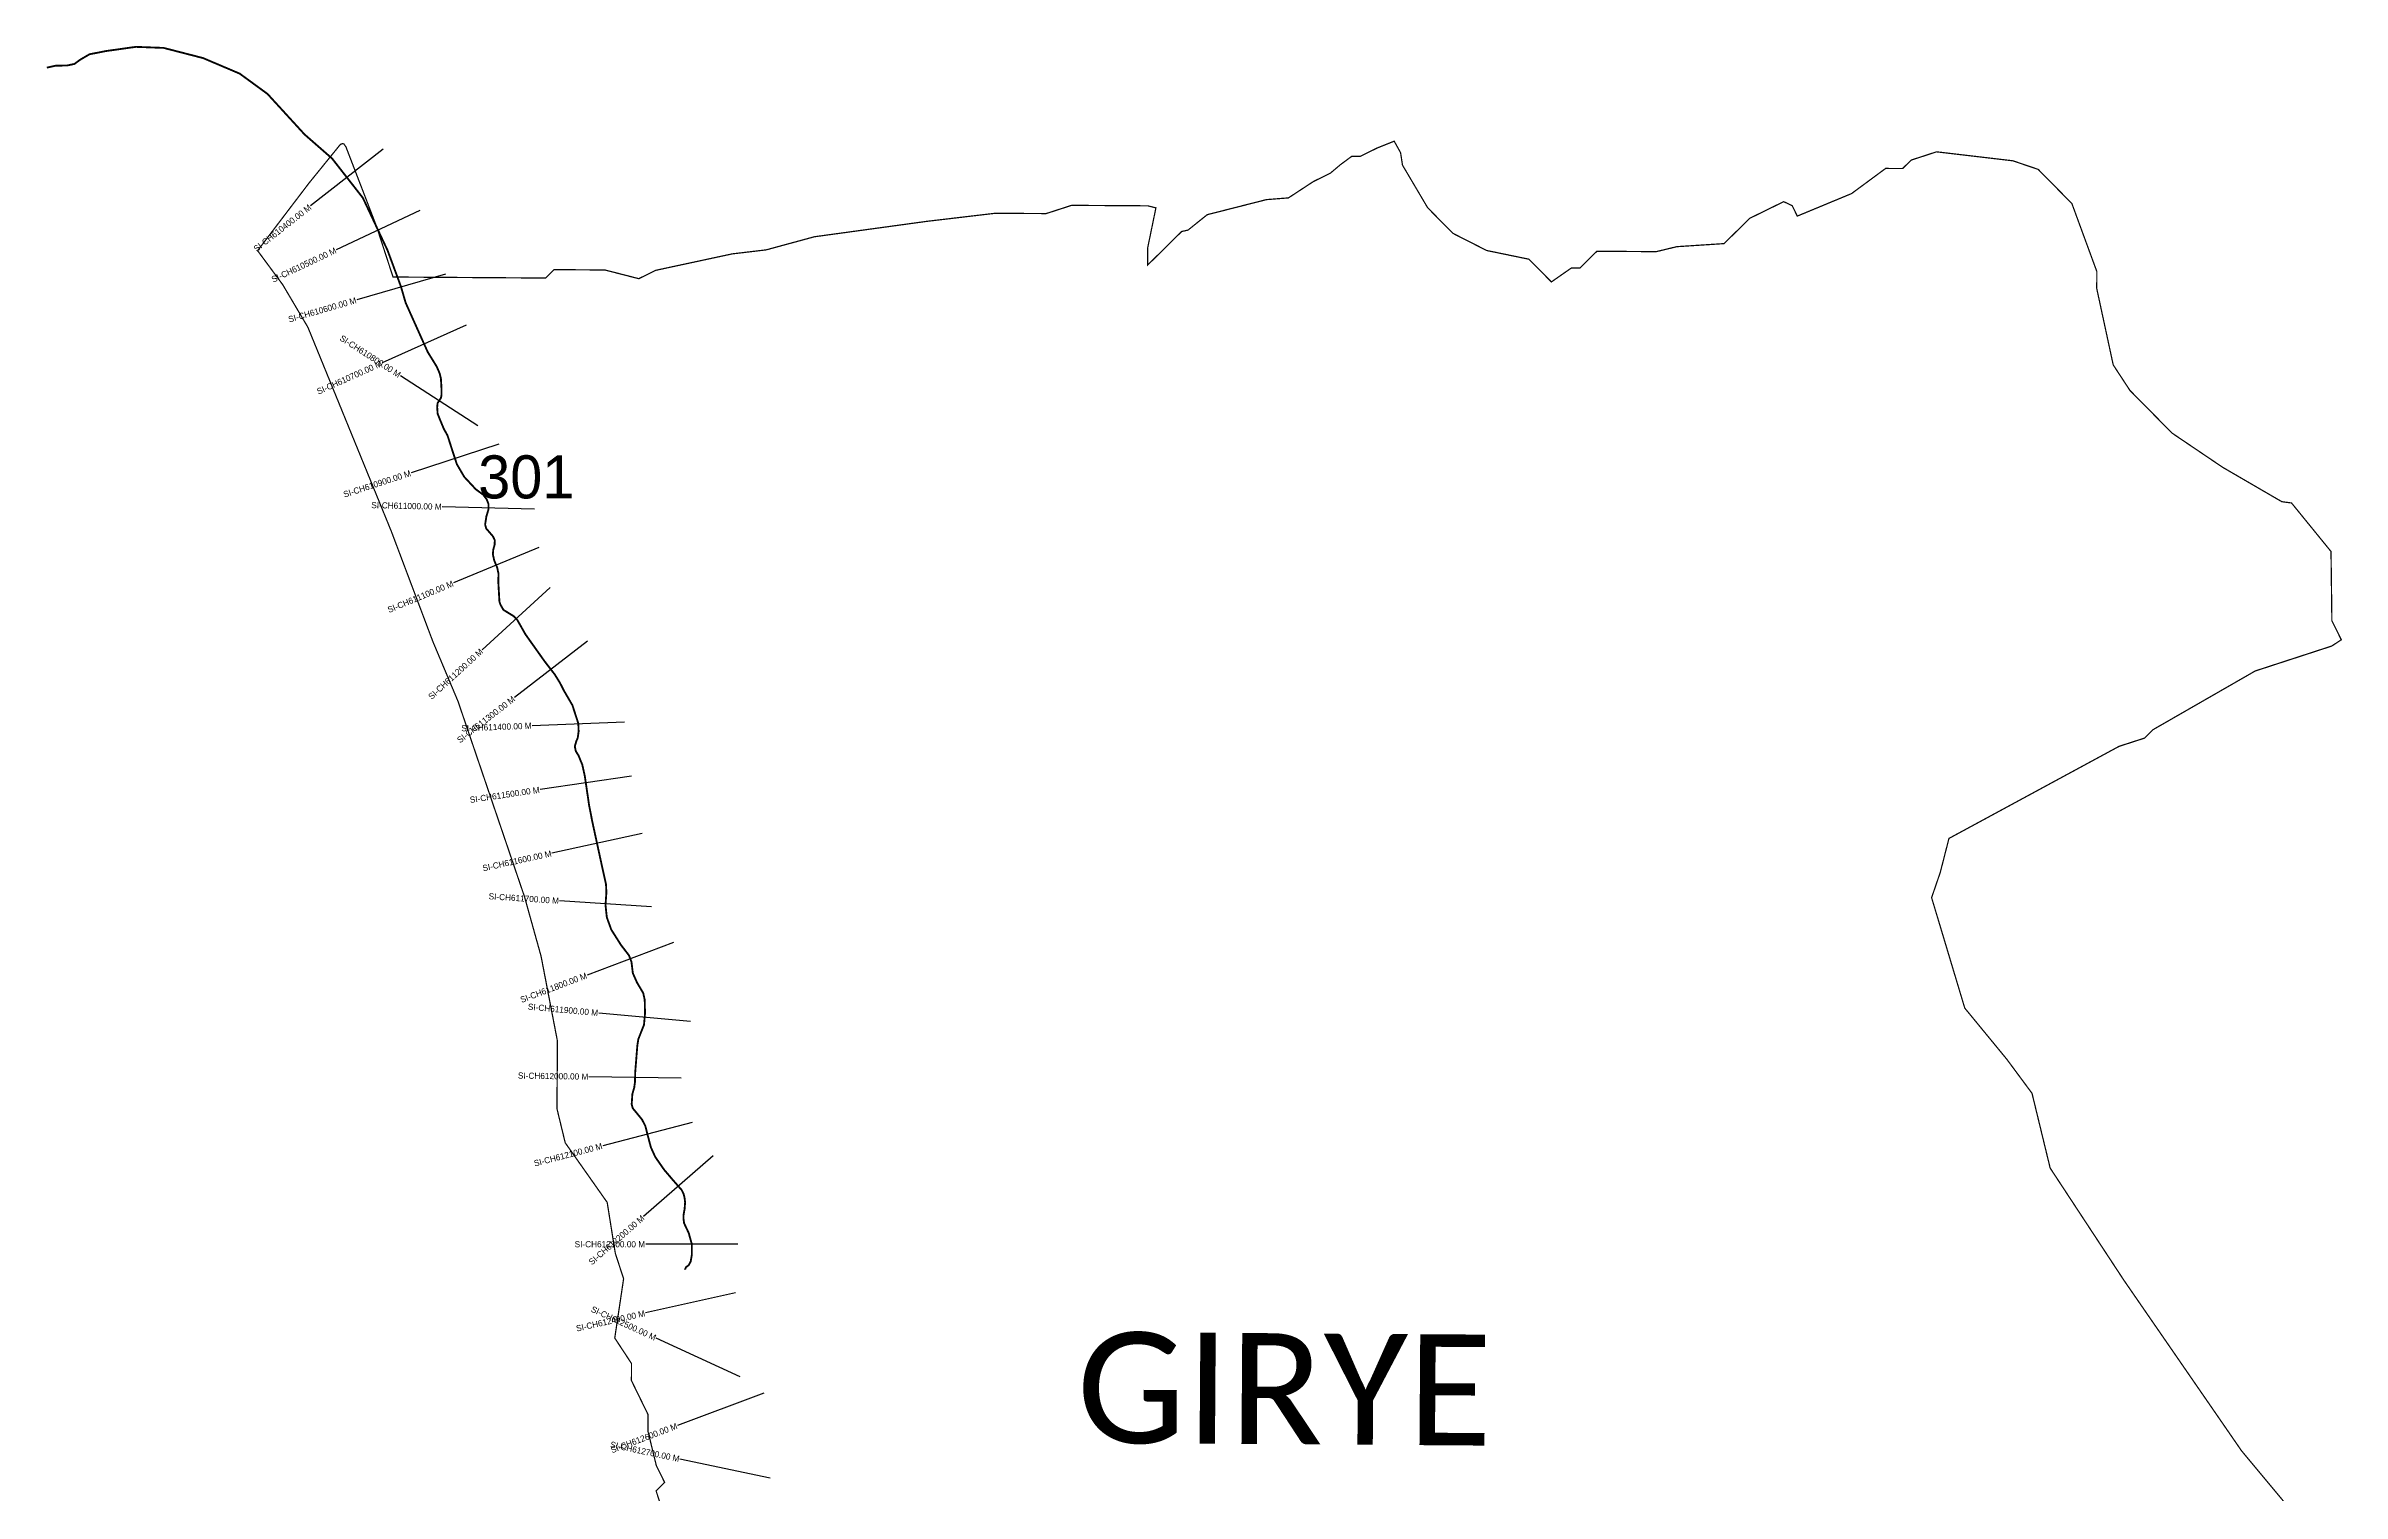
# Model space of a CAD drawing. Header units: metres. Extents: x 320700 to 325084, y 1821973 to 1826829.
# Drawn here: x 320700 to 324432, y 1824476 to 1826829 of the extents above; entities that cross this region are included whole.
import ezdxf
from ezdxf.enums import TextEntityAlignment as Align

# ---------------------------------------------------------------- set-up
doc = ezdxf.new("R2010")
doc.units = ezdxf.units.M
for name, color, linetype in [('CS', 134, 'Continuous'), ('CSMark', 6, 'Continuous'), ('NATURALLY PROTECTED', 3, 'Continuous'), ('VILLAGE NAME', 250, 'Continuous')]:
    doc.layers.add(name, color=color, linetype=linetype)

msp = doc.modelspace()

# ---------------------------------------------------------------- linework, layer by layer
at = {"color": 6, "const_width": 2}
for points in [[(321705, 1824438.6), (321691.5, 1824480), (321705.4, 1824493.7), (321691.8, 1824521.4), (321678.4, 1824576.6), (321678.4, 1824604.1), (321651.4, 1824659.4), (321651.6, 1824687), (321624.3, 1824728.5), (321638.7, 1824824.8), (321625.2, 1824866.3), (321612, 1824949), (321543.8, 1825045.9), (321530.4, 1825101.2), (321531.1, 1825211.4), (321504.5, 1825349.3), (321477.6, 1825445.9), (321369.5, 1825763.6), (321328.8, 1825860.3), (321261.1, 1826039.9), (321125.6, 1826371.4), (321084.7, 1826440.6), (321043.8, 1826496), (321127.2, 1826605.7), (321178.4, 1826668.8), (321181.3, 1826669.8), (321183.8, 1826669.8)], [(321183.8, 1826669.8), (321187.4, 1826664.7), (321236.9, 1826536), (321263.9, 1826453.2), (321511.9, 1826451.5), (321525.8, 1826465.2), (321608.4, 1826464.6), (321663.4, 1826450.5), (321691.1, 1826464.1), (321815.3, 1826490.8), (321870.4, 1826497.3), (321948.7, 1826518.6), (322132.5, 1826543.8), (322242.8, 1826556.8), (322325.5, 1826556.3), (322366.9, 1826569.7), (322490.9, 1826568.9), (322503.9, 1826565.6), (322490.4, 1826500), (322490.3, 1826472.4), (322545.8, 1826527.2), (322556, 1826529.4), (322587.3, 1826554.5), (322683.6, 1826579), (322719.3, 1826581.8), (322759.9, 1826608.4), (322787.5, 1826622), (322803.7, 1826635.7), (322822.1, 1826649.3), (322835.9, 1826649.2), (322863.5, 1826662.9), (322891.2, 1826674), (322901.6, 1826655.2), (322904.7, 1826635), (322945.6, 1826565.8), (322986.6, 1826524.2), (323041.5, 1826496.3), (323110.3, 1826482.1), (323146.7, 1826445.2), (323179.1, 1826467.8), (323192.9, 1826467.7), (323220.7, 1826495.1), (323317.1, 1826494.4), (323350.5, 1826502.5), (323427.4, 1826507.5), (323469.1, 1826548.6), (323524.3, 1826575.7), (323538, 1826569.2), (323546.4, 1826552.2), (323634.6, 1826588.8), (323690, 1826629.7), (323717.6, 1826629.5), (323731.4, 1826643.2), (323772.8, 1826656.7), (323896.8, 1826642.1), (323938, 1826628.1), (323992.7, 1826572.6), (324033.3, 1826462), (324033.1, 1826434.5), (324059.9, 1826310.3), (324087.1, 1826268.8), (324155.6, 1826199.4), (324237.9, 1826143.8), (324333.9, 1826088), (324349.7, 1826085.9), (324413.9, 1826007), (324415.3, 1825894.6), (324430.6, 1825863.5), (324415, 1825853.3), (324290.7, 1825812.8), (324124.8, 1825717.5), (324110.9, 1825703.7), (324069.4, 1825690.3), (323792.9, 1825540.6), (323778.8, 1825485.5), (323764.7, 1825444.3), (323818.6, 1825264.8), (323886.9, 1825181.7), (323927.9, 1825126.3), (323957.4, 1825004.8), (324077.4, 1824822.2), (324268.4, 1824545.3), (324361.2, 1824433.8)]]:
    msp.add_lwpolyline(points, dxfattribs=at)
at = {"layer": 'CS'}
for p, q in [((321248.1, 1826661.2), (321129.9, 1826568.7)), ((321307.5, 1826561.3), (321171.7, 1826497.5)), ((321349.1, 1826457.6), (321205, 1826416)), ((321382.9, 1826375), (321246.1, 1826313.6)), ((321401.8, 1826211.1), (321275.8, 1826292.7)), ((321436, 1826181.4), (321293.3, 1826135)), ((321494, 1826075.9), (321344, 1826079.7)), ((321500.9, 1826013.4), (321362.3, 1825955.9)), ((321519.4, 1825948.3), (321408.6, 1825847.2)), ((321579.8, 1825861.2), (321461.1, 1825769.5)), ((321640.1, 1825729.5), (321490.2, 1825723.9)), ((321651.4, 1825641.7), (321503, 1825620)), ((321668.8, 1825548.6), (321522.2, 1825516.6)), ((321684.3, 1825429.3), (321534.6, 1825439.2)), ((321719.7, 1825371.5), (321579.4, 1825318.5)), ((321747.6, 1825243.1), (321598.2, 1825256.8)), ((321732.4, 1825150.8), (321582.4, 1825153.3)), ((321750, 1825078.9), (321604.8, 1825041.1)), ((321784.2, 1825024.6), (321671.1, 1824926.1)), ((321824.6, 1824881), (321674.6, 1824881)), ((321820.6, 1824802), (321674.3, 1824769.2)), ((321827.9, 1824665.3), (321691.7, 1824728.1)), ((321866.8, 1824638.9), (321726.3, 1824586.3)), ((321877, 1824500.7), (321730.2, 1824531.8))]:
    msp.add_line(p, q, dxfattribs=at)
at = {"layer": 'NATURALLY PROTECTED', "const_width": 3, "flags": 128}
msp.add_lwpolyline([(320701.2, 1826793.5), (320715.1, 1826796.6), (320734.7, 1826797.1), (320746.2, 1826799.6), (320755.2, 1826806.3), (320770.7, 1826815.3), (320797.5, 1826820.5), (320845.9, 1826827.3), (320891.1, 1826825.6), (320955.1, 1826809.1), (321014.7, 1826783.8), (321059.9, 1826750.8), (321120, 1826685.1), (321164.9, 1826645.8), (321214.9, 1826581.8), (321255, 1826496.6), (321276.7, 1826437.9), (321284.4, 1826411.4), (321295, 1826387.7), (321307.5, 1826359.8), (321320.4, 1826331.1), (321334.8, 1826307.8), (321339.6, 1826296.9), (321341.7, 1826288.5), (321342.3, 1826278.9), (321342.8, 1826268.5), (321342.6, 1826260.7), (321341.8, 1826256.6), (321339.6, 1826253.2), (321336.3, 1826248.1), (321335.7, 1826241.6), (321336.4, 1826230.9), (321339.1, 1826224.2), (321342.4, 1826216.2), (321346.5, 1826206.3), (321352.4, 1826195.8), (321355.3, 1826186.9), (321360.7, 1826170.1), (321367.7, 1826148.8), (321379.7, 1826128.3), (321398.3, 1826108.3), (321410.4, 1826099.3), (321416.1, 1826091.9), (321419.2, 1826083.9), (321419, 1826075.2), (321415.7, 1826064.3), (321413.6, 1826050.8), (321415.4, 1826044.3), (321421.2, 1826037.6), (321426.5, 1826031.4), (321429.3, 1826025.3), (321429.2, 1826018.6), (321426.8, 1826009.7), (321426.2, 1826002.5), (321428.4, 1825992.4), (321433.3, 1825980.5), (321435.3, 1825971.2), (321435.1, 1825956.3), (321436.3, 1825935.5), (321436.9, 1825925.3), (321438.6, 1825920.5), (321443.3, 1825912.2), (321452, 1825906.8), (321460.5, 1825901.6), (321465.9, 1825895.7), (321470.3, 1825888), (321479.2, 1825872.3), (321487, 1825861.3), (321495.1, 1825849.9), (321510, 1825828.9), (321526.6, 1825807.4), (321535.2, 1825793.6), (321541.8, 1825780.6), (321555.5, 1825757.1), (321560.8, 1825740.7), (321565.1, 1825727.5), (321565.6, 1825714.6), (321564.1, 1825704), (321561.6, 1825698.1), (321559.4, 1825690.1), (321561, 1825682.4), (321565.4, 1825675.4), (321571.5, 1825660.5), (321575.6, 1825642.2), (321578.5, 1825622.5), (321582.6, 1825594.7), (321587.8, 1825568), (321601.9, 1825503.1), (321610.1, 1825465.9), (321610.7, 1825452.7), (321609.3, 1825432.1), (321611.4, 1825412.4), (321618.6, 1825392.4), (321634.5, 1825367.3), (321647.5, 1825350.4), (321651.5, 1825339.9), (321653.7, 1825321.6), (321660.5, 1825306.3), (321670.6, 1825289.2), (321673, 1825278.4), (321673.5, 1825256.1), (321671.8, 1825237.4), (321668.2, 1825228.4), (321662.6, 1825214.3), (321661, 1825203.9), (321658.8, 1825176), (321657.5, 1825159.8), (321657.2, 1825144.7), (321656, 1825135.8), (321652.9, 1825124.9), (321652.4, 1825116.8), (321651.8, 1825108.4), (321653.6, 1825101.9), (321660.2, 1825094), (321668.6, 1825083.7), (321674, 1825073.2), (321678.4, 1825056.1), (321683, 1825038.6), (321690.1, 1825022.9), (321704.7, 1825001.9), (321718.2, 1824986.1), (321727.9, 1824975), (321733.3, 1824968.8), (321736.4, 1824962.2), (321737.7, 1824957), (321738.7, 1824949.1), (321737.8, 1824937.7), (321736.2, 1824929.4), (321736, 1824922.6), (321737, 1824915.2), (321741.1, 1824906.5), (321744.8, 1824898.6), (321746.5, 1824892), (321749.6, 1824881.3), (321749.6, 1824863.6), (321747.7, 1824852.8), (321744.5, 1824846.9), (321740.3, 1824843.8), (321738.6, 1824840.1), (321738.6, 1824839.6)], dxfattribs=at)

# ---------------------------------------------------------------- texts
at = {"insert": (321402.4, 1826163.3), "char_height": 70, "attachment_point": 1}
msp.add_mtext_dynamic_manual_height_columns('301', width=95.172, gutter_width=1, heights=[0], dxfattribs=at)
at = {"layer": 'CSMark'}
for s, rotation, p in [('SI-CH610400.00 M', 38.0532, (321129.2, 1826568.1)), ('SI-CH610500.00 M', 25.1579, (321170.8, 1826497.1)), ('SI-CH610600.00 M', 16.1286, (321204, 1826415.7)), ('SI-CH610800.00 M', 327.0795, (321275, 1826293.2)), ('SI-CH610700.00 M', 24.1568, (321245.2, 1826313.2)), ('SI-CH610900.00 M', 18.0308, (321292.4, 1826134.7)), ('SI-CH611000.00 M', 358.5803, (321343, 1826079.7)), ('SI-CH611100.00 M', 22.5211, (321361.4, 1825955.5)), ('SI-CH611200.00 M', 42.3903, (321407.9, 1825846.5)), ('SI-CH611300.00 M', 37.7111, (321460.3, 1825768.9)), ('SI-CH611400.00 M', 2.1313, (321489.2, 1825723.9)), ('SI-CH611500.00 M', 8.3537, (321502.1, 1825619.8)), ('SI-CH611600.00 M', 12.3289, (321521.3, 1825516.4)), ('SI-CH611700.00 M', 356.2167, (321533.6, 1825439.2)), ('SI-CH611800.00 M', 20.6731, (321578.4, 1825318.2)), ('SI-CH611900.00 M', 354.7539, (321597.2, 1825256.9)), ('SI-CH612000.00 M', 359.0323, (321581.4, 1825153.3)), ('SI-CH612100.00 M', 14.5802, (321603.9, 1825040.9)), ('SI-CH612200.00 M', 41.061, (321670.3, 1824925.4)), ('SI-CH612400.00 M', 12.6622, (321673.3, 1824768.9)), ('SI-CH612500.00 M', 335.2527, (321690.7, 1824728.5)), ('SI-CH612600.00 M', 20.5262, (321725.4, 1824586)), ('SI-CH612700.00 M', 348.0372, (321729.3, 1824532))]:
    msp.add_text(s, height=10, rotation=rotation, dxfattribs=at).set_placement(p, align=Align.MIDDLE_RIGHT)
msp.add_text('SI-CH612300.00 M', height=10, dxfattribs=at).set_placement((321673.6, 1824881), align=Align.MIDDLE_RIGHT)
at = {"layer": 'VILLAGE NAME', "insert": (322375.9, 1824738.5), "char_height": 180.345, "attachment_point": 1, "rotation": 359.6139}
msp.add_mtext_dynamic_manual_height_columns('{\\fCalibri|b0|i0|c0|p34;GIRYE}', width=1115.443, gutter_width=901.7, heights=[0], dxfattribs=at)

doc.saveas('drawing.dxf')
